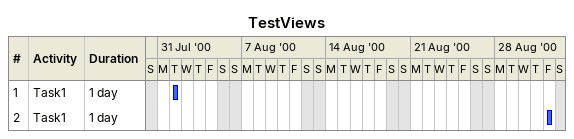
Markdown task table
TestViews

| ID | Task | Duration | Start | Finish |
|---|---|---|---|---|
| 1 | Task1 | 1d | 2000-08-01 | 2000-08-01 |
| 2 | Task1 | 1d | 2000-09-01 | 2000-09-01 |
